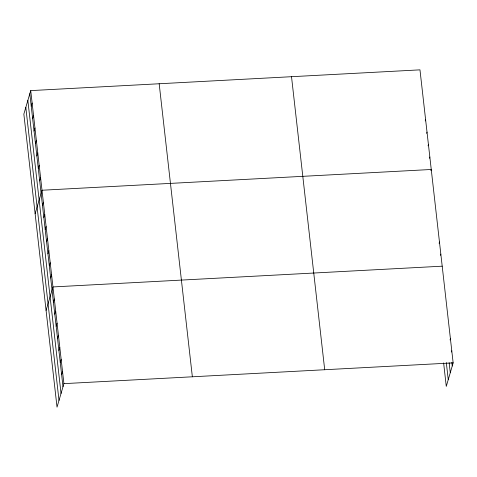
<?xml version="1.0" encoding="UTF-8"?>
<svg xmlns="http://www.w3.org/2000/svg" width="477" height="477" viewBox="0 0 477 477"><rect width="100%" height="100%" fill="white"/><g stroke="black" fill="none" stroke-linecap="round" stroke-linejoin="round"><path stroke-width="0.72" d="M30.725 90.606L23.85 114.116L57.031 407.149L63.906 383.639L30.725 90.606L419.969 69.851L453.15 362.884L446.275 386.394L443.622 362.925M31.232 106.156L32.132 103.062M32.639 118.606L33.545 115.517M34.052 131.062L34.952 127.967M35.459 143.517L36.365 140.423M36.872 155.973L37.772 152.878M38.279 168.423L39.186 165.334M39.692 180.878L40.593 177.784M35.131 213.744L42.006 190.24L431.25 169.484L430.892 170.718M42.471 205.42L43.371 202.326M43.836 217.506L44.743 214.417M45.208 229.592L46.108 226.503M46.573 241.684L47.479 238.589M47.944 253.77L48.851 250.675M49.31 265.856L50.216 262.767M50.681 277.948L51.588 274.853M46.078 310.449L52.953 286.939L442.203 266.184M53.418 302.12L54.324 299.025M54.789 314.206L55.69 311.117M56.155 326.298L57.061 323.203M57.526 338.384L58.427 335.289M58.892 350.47L59.798 347.381M60.263 362.556L61.169 359.467M61.628 374.648L62.535 371.553M425.251 120.908L425.609 119.667M426.659 133.357L427.022 132.123M428.072 145.813L428.429 144.579M429.479 158.269L429.843 157.028M439.102 243.246L439.466 242.012M440.468 255.332L440.831 254.098M450.049 339.946L450.413 338.712M451.421 352.032L451.779 350.798M63.906 383.639L453.15 362.884M451.844 362.425L452.244 365.978M449.149 362.758L450.276 372.716M446.311 362.592L448.249 379.656M291.519 76.702L324.7 369.735M159.175 83.761L192.356 376.794M29.818 93.701L63 386.734M27.851 100.438L61.032 393.471M25.818 107.379L58.999 400.412"/></g></svg>
